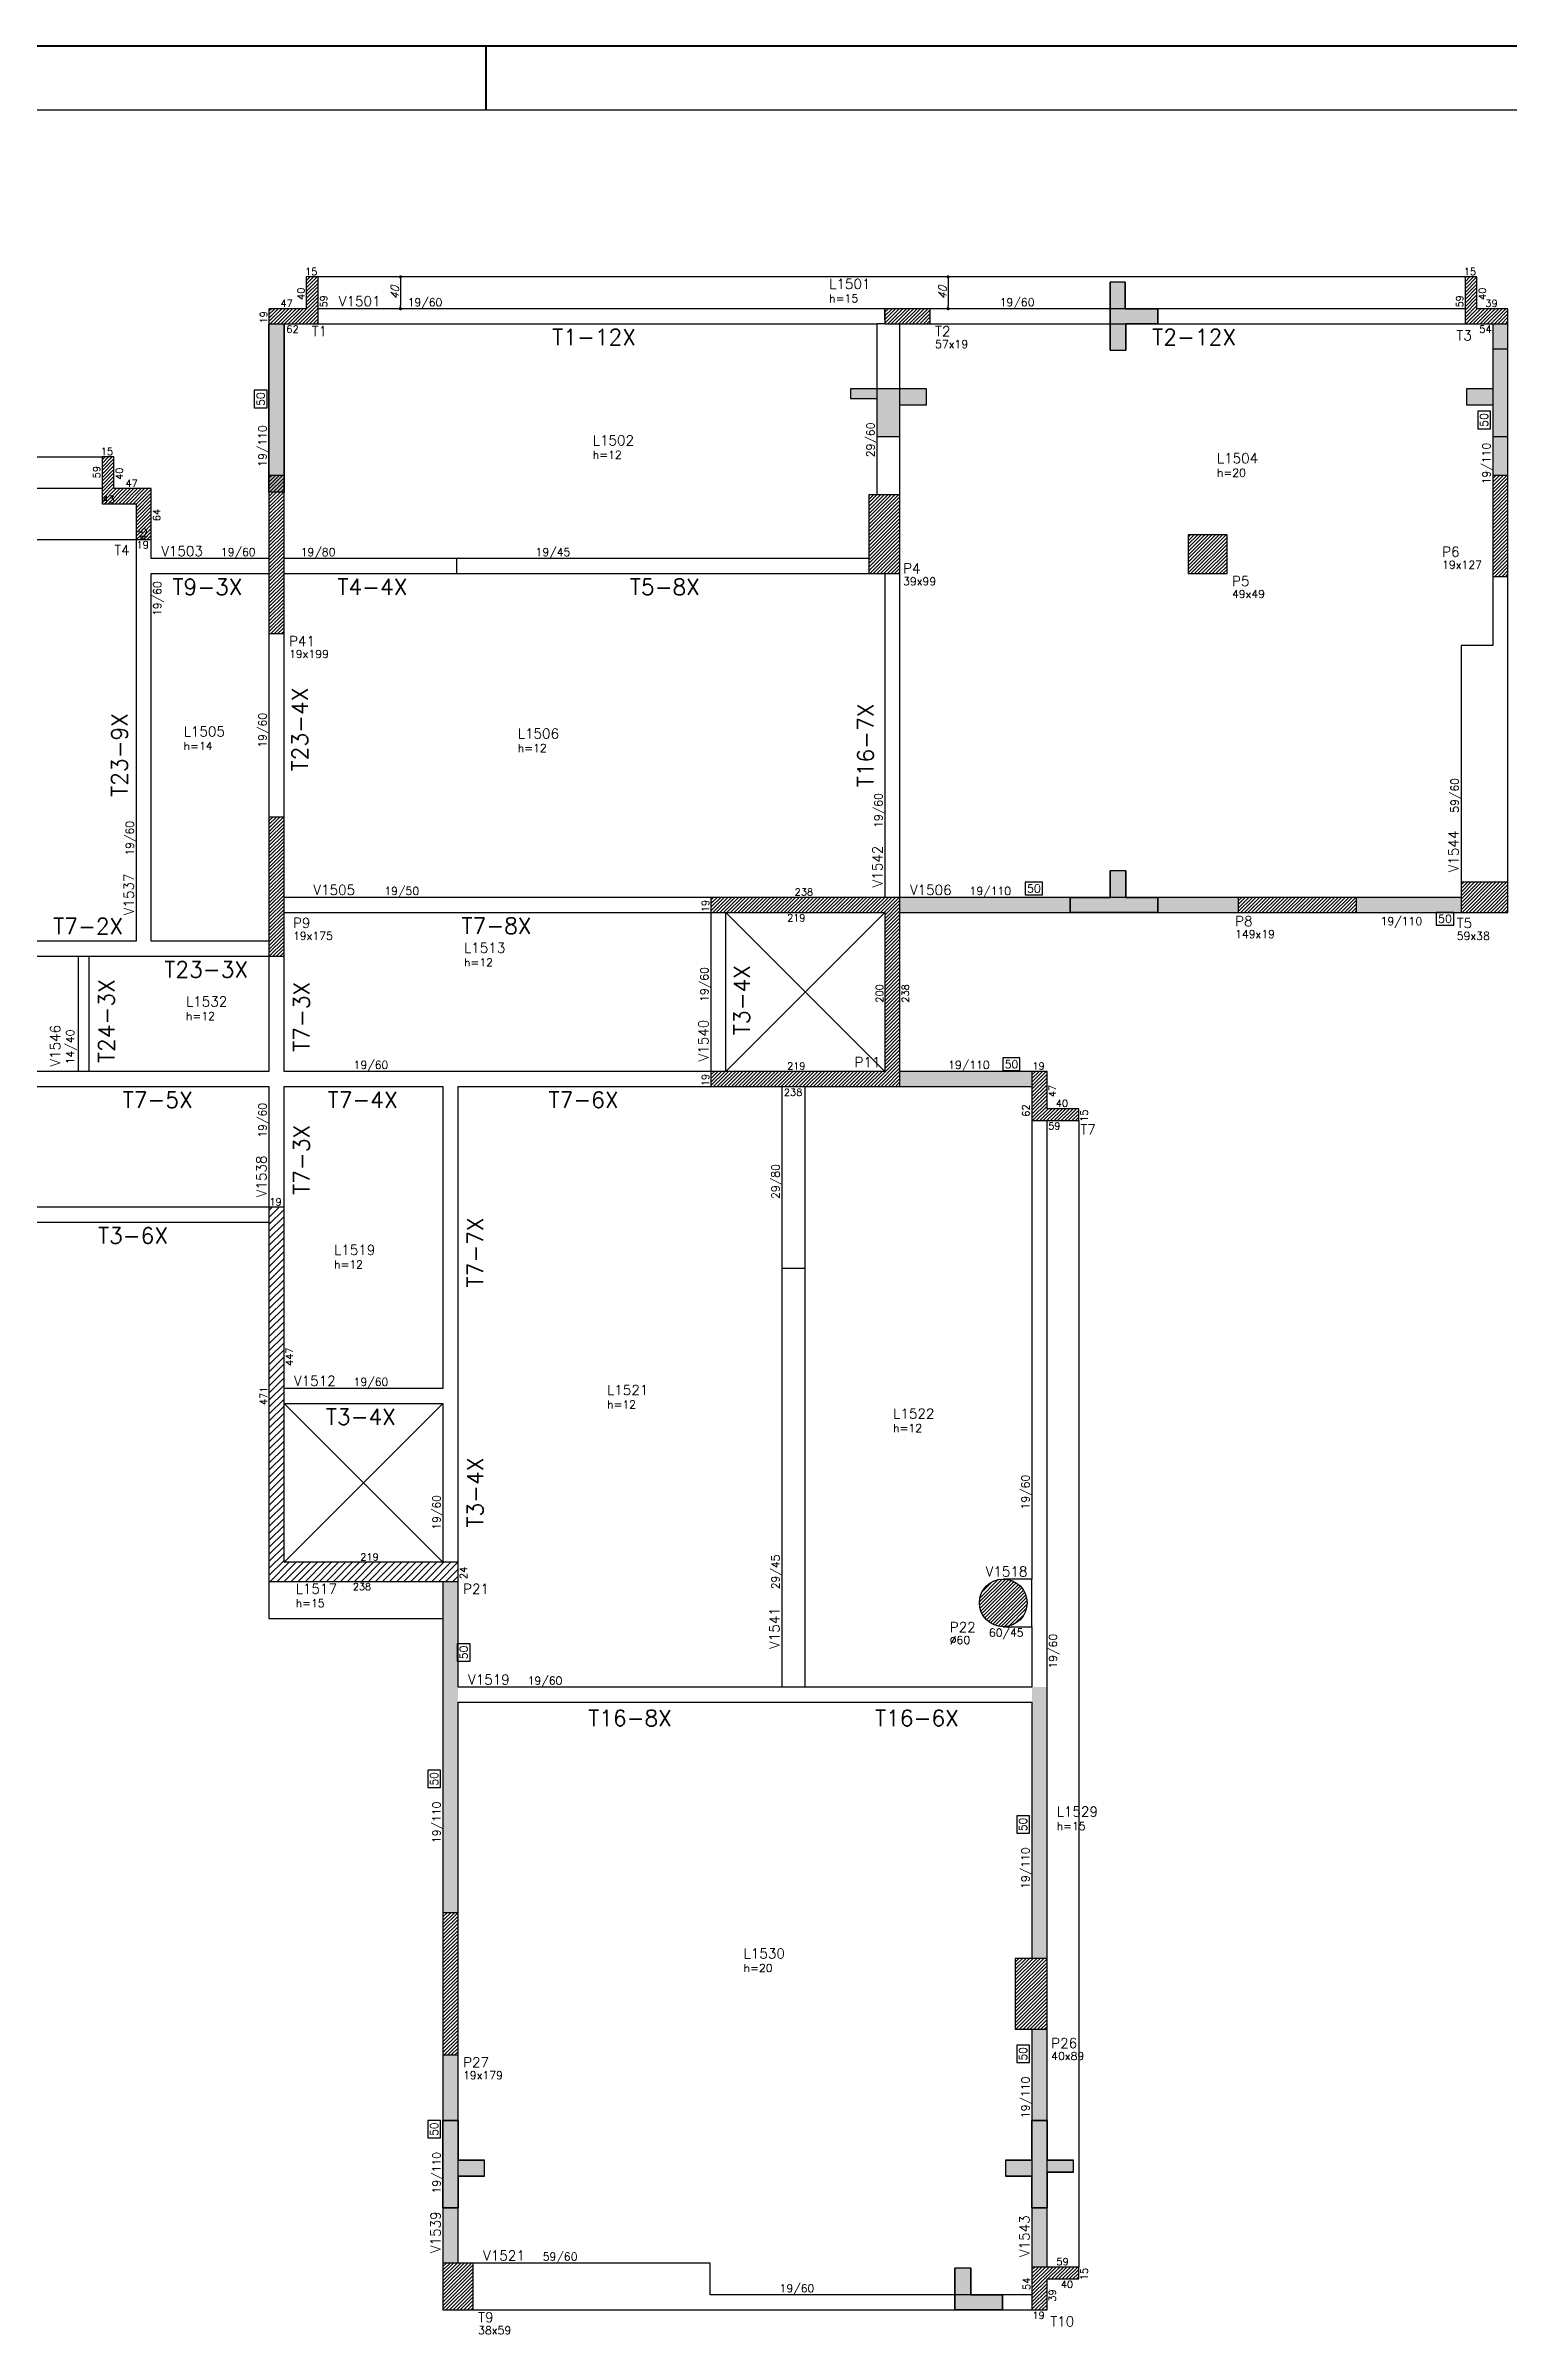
# Model space of a CAD drawing. Extents: x 17311 to 161354, y 153625 to 211469.
# Drawn here: x 20797 to 22637, y 208588 to 211469 of the extents above; entities that cross this region are included whole.
import ezdxf
from ezdxf.enums import TextEntityAlignment as Align

# ---------------------------------------------------------------- set-up
doc = ezdxf.new("R2010")
doc.units = 0
doc.layers.get('0').update_dxf_attribs({"linetype": 'CONTINUOUS'})
doc.layers.get('DEFPOINTS').update_dxf_attribs({"linetype": 'CONTINUOUS'})
for name, color, linetype in [('71', 6, 'CONTINUOUS'), ('8', 111, 'CONTINUOUS'), ('F-CORTE', 4, 'CONTINUOUS'), ('F-COTAS', 106, 'CONTINUOUS'), ('F-DESNIVEL-1', 254, 'CONTINUOUS'), ('F-LAJES', 3, 'CONTINUOUS'), ('F-LAJES-DIM', 2, 'CONTINUOUS'), ('F-LAJES-NOME', 4, 'CONTINUOUS'), ('F-PILARES-DIM', 172, 'CONTINUOUS'), ('F-PILARES-HACH', 174, 'CONTINUOUS'), ('F-PILARES-NOME', 170, 'CONTINUOUS'), ('F-PILARES-S', 170, 'CONTINUOUS'), ('F-SOLIDO-CORTE', 71, 'CONTINUOUS'), ('F-VIGAS', 3, 'CONTINUOUS'), ('F-VIGAS-DIM', 2, 'CONTINUOUS'), ('F-VIGAS-NOME', 4, 'CONTINUOUS'), ('F-VÃO', 1, 'CONTINUOUS')]:
    doc.layers.add(name, color=color, linetype=linetype)
doc.layers.add('FOLHA', color=255, linetype='CONTINUOUS', lineweight=40)
doc.styles.add('CP-TEXT-INCL', font='romans.shx', dxfattribs={"oblique": 20})
doc.styles.add('MCP', font='romans.shx')
doc.styles.get("Standard").update_dxf_attribs({"font": 'ROMANS.SHX'})
doc.dimstyles.new('CP-COTAS-50', dxfattribs={"dimscale": 0.8, "dimtxt": 12.5, "dimasz": 5, "dimexe": 5, "dimexo": 5, "dimgap": 2.5, "dimtad": 1, "dimdec": 1, "dimdsep": 46, "dimtxsty": 'CP-TEXT-INCL', "dimblk1": 'DOT', "dimblk2": 'DOT', "dimsah": 1, "dimcen": 9, "dimclrd": 256, "dimclre": 256, "dimclrt": 256, "dimadec": 0, "dimazin": 0, "dimtfac": 1, "dimtdec": 1, "dimtmove": 2, "dimatfit": 3, "dimldrblk": 'DOT', "dimfxl": 5, "dimtolj": 1, "dimarcsym": 0})
pattern_1 = [(45, (19801.588, 209513.2076), (-2.245064, 2.245064), [])]

# ---------------------------------------------------------------- blocks, each defined once
blk = doc.blocks.new('*U2797')
at = {"layer": 'F-VIGAS-DIM', "color": 1}
blk.add_lwpolyline([(0, 0), (22, 0), (22, 16), (0, 16)], close=True, dxfattribs=at)
at = {"layer": 'F-VIGAS-DIM', "style": 'MCP'}
blk.add_attdef('DIM', text='', height=10, dxfattribs=at).set_placement((11, 8), align=Align.MIDDLE_CENTER)
blk = doc.blocks.new('_DOT')
at = {"color": 0, "linetype": 'ByBlock'}
blk.add_line((-0.5, 0), (-1, 0), dxfattribs=at)
at = {"color": 0, "linetype": 'ByBlock', "const_width": 0.5}
blk.add_lwpolyline([(-0.25, 0, 1), (0.25, 0, 1)], format="xyb", close=True, dxfattribs=at)
blk = doc.blocks.new('*D2807')
at = {"layer": 'DEFPOINTS', "color": 0, "transparency": 16777216}
for p in [(21243.1, 211177.7), (21243.1, 211137.7), (21243.1, 211137.7)]:
    blk.add_point(p, dxfattribs=at)
at = {"layer": 'F-COTAS', "lineweight": -2, "transparency": 16777216}
blk.add_line((21243.1, 211173.7), (21243.1, 211141.7), dxfattribs=at)
at = {"layer": 'F-COTAS', "lineweight": -2, "transparency": 16777216, "xscale": 4, "yscale": 4, "zscale": 4}
for p, rotation in [((21243.1, 211177.7), 90), ((21243.1, 211137.7), 270)]:
    blk.add_blockref('_DOT', p, dxfattribs=dict(at, rotation=rotation))
at = {"layer": 'F-COTAS', "transparency": 16777216, "insert": (21236.1, 211157.7), "char_height": 10, "attachment_point": 5, "rotation": 90, "style": 'CP-TEXT-INCL'}
blk.add_mtext('\\A1;40', dxfattribs=at)
blk = doc.blocks.new('*D2808')
at = {"layer": 'DEFPOINTS', "color": 0, "transparency": 16777216}
for p in [(21932.2, 211177.7), (21932.2, 211137.7), (21932.2, 211137.7)]:
    blk.add_point(p, dxfattribs=at)
at = {"layer": 'F-COTAS', "lineweight": -2, "transparency": 16777216}
blk.add_line((21932.2, 211173.7), (21932.2, 211141.7), dxfattribs=at)
at = {"layer": 'F-COTAS', "lineweight": -2, "transparency": 16777216, "xscale": 4, "yscale": 4, "zscale": 4}
for p, rotation in [((21932.2, 211177.7), 90), ((21932.2, 211137.7), 270)]:
    blk.add_blockref('_DOT', p, dxfattribs=dict(at, rotation=rotation))
at = {"layer": 'F-COTAS', "transparency": 16777216, "insert": (21925.2, 211157.7), "char_height": 10, "attachment_point": 5, "rotation": 90, "style": 'CP-TEXT-INCL'}
blk.add_mtext('\\A1;40', dxfattribs=at)
blk = doc.blocks.new('*U2800')
at = {"layer": 'F-LAJES-DIM', "color": 1}
blk.add_lwpolyline([(0, 0), (21.4, 0), (21.4, 16), (0, 16)], close=True, dxfattribs=at)
at = {"layer": 'F-LAJES-DIM', "style": 'MCP'}
blk.add_attdef('DIM', text='', height=10, dxfattribs=at).set_placement((10.7, 8), align=Align.MIDDLE_CENTER)

msp = doc.modelspace()

# ---------------------------------------------------------------- hatches: boundary and pattern name
at = {"layer": 'F-DESNIVEL-1'}
h = msp.add_hatch(color=256, dxfattribs=at)
h.dxf.hatch_style = 1
h.paths.add_polyline_path([(21077.59, 211118.61), (21096.59, 211118.61), (21096.59, 210906.84), (21077.59, 210906.84)])
h.paths.add_polyline_path([(21077.59, 210927.81), (21077.59, 211118.61)], flags=25)
h = msp.add_hatch(color=256, dxfattribs=at)
h.dxf.hatch_style = 1
h.paths.add_polyline_path([(21871.59, 210158.71), (22037.59, 210158.71), (22037.59, 210177.71), (21871.59, 210177.71)])
at = {"layer": 'F-PILARES-HACH', "linetype": 'Continuous'}
h = msp.add_hatch(dxfattribs=at)
h.set_pattern_fill('ANSI31', color=256, style=0)
h.set_pattern_definition(pattern_1)
h.paths.add_polyline_path([(21124.59, 211177.71), (21124.59, 211137.71), (21077.59, 211137.71), (21077.59, 211118.71), (21139.59, 211118.71), (21139.59, 211177.71)], flags=16)
h = msp.add_hatch(dxfattribs=at)
h.set_pattern_fill('ANSI31', color=256, style=0)
h.set_pattern_definition(pattern_1)
h.paths.add_polyline_path([(22582.59, 211177.71), (22582.59, 211118.71), (22636.59, 211118.71), (22636.59, 211137.71), (22597.59, 211137.71), (22597.59, 211177.71)], flags=16)
h = msp.add_hatch(dxfattribs=at)
h.set_pattern_fill('ANSI31', color=256, style=0)
h.set_pattern_definition(pattern_1)
h.paths.add_polyline_path([(21852.59, 211118.71), (21909.59, 211118.71), (21909.59, 211137.71), (21852.59, 211137.71)], flags=16)
h = msp.add_hatch(dxfattribs=at)
h.set_pattern_fill('ANSI31', color=256, style=0)
h.set_pattern_definition(pattern_1)
h.paths.add_polyline_path([(20867.59, 210951.21), (20867.59, 210892.21), (20910.59, 210892.21), (20910.59, 210847.21), (20929.59, 210847.21), (20929.59, 210911.21), (20882.59, 210911.21), (20882.59, 210951.21)], flags=16)
h = msp.add_hatch(dxfattribs=at)
h.set_pattern_fill('ANSI31', color=256, style=0)
h.set_pattern_definition(pattern_1)
h.paths.add_polyline_path([(21077.59, 210728.71), (21096.59, 210728.71), (21096.59, 210927.71), (21077.59, 210927.71)], flags=16)
h = msp.add_hatch(dxfattribs=at)
h.set_pattern_fill('ANSI31', color=256, style=0)
h.set_pattern_definition(pattern_1)
h.paths.add_polyline_path([(22617.59, 210800.71), (22636.59, 210800.71), (22636.59, 210927.71), (22617.59, 210927.71)], flags=16)
h = msp.add_hatch(dxfattribs=at)
h.set_pattern_fill('ANSI31', color=256, style=0)
h.set_pattern_definition(pattern_1)
h.paths.add_polyline_path([(21832.59, 210804.21), (21871.59, 210804.21), (21871.59, 210903.21), (21832.59, 210903.21)], flags=16)
h = msp.add_hatch(dxfattribs=at)
h.set_pattern_fill('ANSI31', color=256, style=0)
h.set_pattern_definition(pattern_1)
h.paths.add_polyline_path([(22234.09, 210804.21), (22283.09, 210804.21), (22283.09, 210853.21), (22234.09, 210853.21)], flags=16)
h = msp.add_hatch(dxfattribs=at)
h.set_pattern_fill('ANSI31', color=256, style=0)
h.set_pattern_definition(pattern_1)
h.paths.add_polyline_path([(21077.59, 210322.71), (21096.59, 210322.71), (21096.59, 210497.71), (21077.59, 210497.71)], flags=16)
h = msp.add_hatch(dxfattribs=at)
h.set_pattern_fill('ANSI31', color=256, style=0)
h.set_pattern_definition(pattern_1)
h.paths.add_polyline_path([(22577.59, 210377.71), (22636.59, 210377.71), (22636.59, 210415.71), (22577.59, 210415.71)], flags=16)
h = msp.add_hatch(dxfattribs=at)
h.set_pattern_fill('ANSI31', color=256, style=0)
h.set_pattern_definition(pattern_1)
h.paths.add_polyline_path([(21871.59, 210158.71), (21871.59, 210396.71), (21633.59, 210396.71), (21633.59, 210377.71), (21852.59, 210377.71), (21852.59, 210177.71), (21633.59, 210177.71), (21633.59, 210158.71)], flags=16)
h = msp.add_hatch(dxfattribs=at)
h.set_pattern_fill('ANSI31', color=256, style=0)
h.set_pattern_definition(pattern_1)
h.paths.add_polyline_path([(22297.09, 210377.71), (22446.09, 210377.71), (22446.09, 210396.71), (22297.09, 210396.71)], flags=16)
h = msp.add_hatch(dxfattribs=at)
h.set_pattern_fill('ANSI31', color=256, style=0)
h.set_pattern_definition(pattern_1)
h.paths.add_polyline_path([(22037.59, 210115.68), (22096.59, 210115.68), (22096.59, 210130.68), (22056.59, 210130.68), (22056.59, 210177.71), (22037.59, 210177.71)], flags=16)
h = msp.add_hatch(dxfattribs=at)
h.set_pattern_fill('ANSI31', color=256, scale=50, style=0)
h.set_pattern_definition([(45, (19801.588, 209513.2076), (-4.419417, 4.419417), [])])
h.paths.add_polyline_path([(21077.59, 209535.71), (21315.59, 209535.71), (21315.59, 209559.71), (21096.59, 209559.71), (21096.59, 210006.71), (21077.59, 210006.71)], flags=16)
h = msp.add_hatch(dxfattribs=at)
h.set_pattern_fill('ANSI31', color=256, style=0)
h.set_pattern_definition(pattern_1)
edge = h.paths.add_edge_path()
edge.add_arc((22001.59, 209508.71), 30, 0, 360)
h = msp.add_hatch(dxfattribs=at)
h.set_pattern_fill('ANSI31', color=256, style=0)
h.set_pattern_definition(pattern_1)
h.paths.add_polyline_path([(21296.59, 208939.71), (21315.59, 208939.71), (21315.59, 209118.71), (21296.59, 209118.71)], flags=16)
h = msp.add_hatch(dxfattribs=at)
h.set_pattern_fill('ANSI31', color=256, style=0)
h.set_pattern_definition(pattern_1)
h.paths.add_polyline_path([(22016.59, 208972.21), (22056.59, 208972.21), (22056.59, 209061.21), (22016.59, 209061.21)], flags=16)
h = msp.add_hatch(dxfattribs=at)
h.set_pattern_fill('ANSI31', color=256, style=0)
h.set_pattern_definition(pattern_1)
h.paths.add_polyline_path([(21296.59, 208618.71), (21334.59, 208618.71), (21334.59, 208677.71), (21296.59, 208677.71)], flags=16)
h = msp.add_hatch(dxfattribs=at)
h.set_pattern_fill('ANSI31', color=256, style=0)
h.set_pattern_definition(pattern_1)
h.paths.add_polyline_path([(22037.59, 208672.68), (22037.59, 208618.71), (22056.59, 208618.71), (22056.59, 208657.68), (22096.59, 208657.68), (22096.59, 208672.68)], flags=16)
at = {"layer": 'F-SOLIDO-CORTE', "linetype": 'Continuous'}
for points in [[(22195.9, 211118.71), (22195.9, 211137.71), (22154.9, 211137.71), (22154.9, 211171.06), (22135.9, 211171.06), (22135.9, 211118.71), (22135.9, 211085.36), (22155.9, 211085.36), (22155.9, 211118.71)], [(22195.9, 211118.71), (22195.9, 211137.71), (22154.9, 211137.71), (22154.9, 211171.06), (22135.9, 211171.06), (22135.9, 211118.71), (22135.9, 211085.36), (22155.9, 211085.36), (22155.9, 211118.71)], [(22617.59, 211086.84), (22617.59, 211036.84), (22584.24, 211036.84), (22584.24, 211016.84), (22617.59, 211016.84), (22617.59, 210976.84), (22636.59, 210976.84), (22636.59, 211086.84)], [(21842.59, 210976.84), (21871.59, 210976.84), (21871.59, 211016.84), (21904.94, 211016.84), (21904.94, 211036.84), (21842.59, 211036.84), (21809.24, 211036.84), (21809.24, 211024.84), (21842.59, 211024.84)], [(22085.9, 210377.71), (22195.9, 210377.71), (22195.9, 210396.71), (22155.9, 210396.71), (22155.9, 210430.06), (22135.9, 210430.06), (22135.9, 210396.71), (22085.9, 210396.71)], [(22085.9, 210377.71), (22195.9, 210377.71), (22195.9, 210396.71), (22155.9, 210396.71), (22155.9, 210430.06), (22135.9, 210430.06), (22135.9, 210396.71), (22085.9, 210396.71)]]:
    msp.add_hatch(color=256, dxfattribs=at).paths.add_polyline_path(points)
for points in [[(21296.59, 208857.13), (21296.59, 208747.13), (21315.59, 208747.13), (21315.59, 208787.13), (21348.94, 208787.13), (21348.94, 208807.13), (21315.59, 208807.13), (21315.59, 208857.13)], [(21296.59, 208857.13), (21296.59, 208747.13), (21315.59, 208747.13), (21315.59, 208787.13), (21348.94, 208787.13), (21348.94, 208807.13), (21315.59, 208807.13), (21315.59, 208857.13)], [(22037.59, 208857.13), (22037.59, 208807.13), (22004.24, 208807.13), (22004.24, 208787.13), (22037.59, 208787.13), (22037.59, 208747.13), (22056.59, 208747.13), (22056.59, 208792.13), (22089.94, 208792.13), (22089.94, 208807.13), (22056.59, 208807.13), (22056.59, 208857.13)], [(22037.59, 208857.13), (22037.59, 208807.13), (22004.24, 208807.13), (22004.24, 208787.13), (22037.59, 208787.13), (22037.59, 208747.13), (22056.59, 208747.13), (22056.59, 208792.13), (22089.94, 208792.13), (22089.94, 208807.13), (22056.59, 208807.13), (22056.59, 208857.13)], [(21940.73, 208618.71), (22000.73, 208618.71), (22000.73, 208637.71), (21960.73, 208637.71), (21960.73, 208671.06), (21940.73, 208671.06)], [(21940.73, 208618.71), (22000.73, 208618.71), (22000.73, 208637.71), (21960.73, 208637.71), (21960.73, 208671.06), (21940.73, 208671.06)]]:
    msp.add_hatch(color=256, dxfattribs=at).paths.add_polyline_path(points, flags=16)

# ---------------------------------------------------------------- linework, layer by layer
at = {"color": 30}
msp.add_line((17511.8, 211388.2), (24239.28, 211388.2), dxfattribs=at)
at = {"layer": '71'}
msp.add_line((21852.59, 211123.71), (21852.59, 211137.71), dxfattribs=at)
at = {"layer": 'F-CORTE', "linetype": 'Continuous'}
for points in [[(22135.9, 211085.36), (22135.9, 211118.71), (22135.9, 211171.06), (22135.9, 211118.71), (22135.9, 211085.36)], [(22195.9, 211118.71), (22195.9, 211137.71), (22154.9, 211137.71), (22154.9, 211171.06), (22154.9, 211137.71), (22195.9, 211137.71), (22195.9, 211118.71), (22155.9, 211118.71), (22155.9, 211085.36), (22155.9, 211118.71), (22195.9, 211118.71)], [(22584.24, 211016.84), (22617.59, 211016.84), (22617.59, 210976.84), (22636.59, 210976.84), (22636.59, 211086.84), (22617.59, 211086.84), (22617.59, 211036.84), (22584.24, 211036.84)], [(21904.94, 211036.84), (21842.59, 211036.84), (21809.24, 211036.84)], [(21809.24, 211024.84), (21842.59, 211024.84), (21842.59, 210976.84), (21871.59, 210976.84), (21871.59, 211016.84), (21904.94, 211016.84)], [(22085.9, 210377.71), (22195.9, 210377.71), (22195.9, 210396.71), (22155.9, 210396.71), (22155.9, 210430.06), (22155.9, 210396.71), (22195.9, 210396.71), (22195.9, 210377.71), (22085.9, 210377.71), (22085.9, 210396.71), (22135.9, 210396.71), (22135.9, 210430.06), (22135.9, 210396.71), (22085.9, 210396.71), (22085.9, 210377.71)], [(21296.59, 208857.13), (21296.59, 208747.13), (21315.59, 208747.13), (21315.59, 208787.13), (21348.94, 208787.13), (21315.59, 208787.13), (21315.59, 208747.13), (21296.59, 208747.13), (21296.59, 208857.13), (21315.59, 208857.13), (21315.59, 208807.13), (21348.94, 208807.13), (21315.59, 208807.13), (21315.59, 208857.13), (21296.59, 208857.13)], [(22037.59, 208857.13), (22037.59, 208807.13), (22004.24, 208807.13), (22037.59, 208807.13), (22037.59, 208857.13), (22056.59, 208857.13), (22056.59, 208807.13), (22089.94, 208807.13), (22056.59, 208807.13), (22056.59, 208857.13), (22037.59, 208857.13)], [(22089.94, 208792.13), (22056.59, 208792.13), (22056.59, 208747.13), (22037.59, 208747.13), (22037.59, 208787.13), (22004.24, 208787.13), (22037.59, 208787.13), (22037.59, 208747.13), (22056.59, 208747.13), (22056.59, 208792.13), (22089.94, 208792.13)], [(21940.73, 208618.71), (22000.73, 208618.71), (22000.73, 208637.71), (21960.73, 208637.71), (21960.73, 208671.06), (21960.73, 208637.71), (22000.73, 208637.71), (22000.73, 208618.71), (21940.73, 208618.71), (21940.73, 208671.06), (21940.73, 208618.71)]]:
    msp.add_lwpolyline(points, dxfattribs=at)
at = {"layer": 'F-DESNIVEL-1', "linetype": 'Continuous'}
msp.add_lwpolyline([(21077.59, 211118.61), (21096.59, 211118.61), (21096.59, 210906.84), (21077.59, 210906.84)], close=True, dxfattribs=at)
for points in [[(21077.59, 210927.81), (21077.59, 211118.61), (21077.59, 210927.81)], [(22617.59, 210927.81), (22636.59, 210927.81), (22636.59, 211118.61)], [(22617.59, 210927.81), (22636.59, 211118.61), (22617.59, 211118.61)], [(22617.59, 210927.81), (22617.59, 211118.61), (22617.59, 210927.81)], [(21871.69, 210396.71), (21871.69, 210377.71), (22296.99, 210377.71)], [(21871.69, 210396.71), (22296.99, 210377.71), (22296.99, 210396.71)], [(21871.69, 210396.71), (22296.99, 210396.71), (21871.69, 210396.71)], [(22446.19, 210396.71), (22446.19, 210377.71), (22577.49, 210377.71)], [(22446.19, 210396.71), (22577.49, 210377.71), (22577.49, 210396.71)], [(22446.19, 210396.71), (22577.49, 210396.71), (22446.19, 210396.71)], [(21315.59, 209393.21), (21315.59, 209535.71), (21296.59, 209535.71)], [(21315.59, 209393.21), (21296.59, 209535.71), (21296.59, 209393.21)], [(21315.59, 209393.21), (21296.59, 209393.21), (21296.59, 209118.81)], [(21315.59, 209393.21), (21296.59, 209118.81), (21315.59, 209118.81)], [(21315.59, 209393.21), (21296.59, 209393.21), (21315.59, 209393.21)], [(21315.59, 209393.21), (21315.59, 209118.81), (21315.59, 209393.21)], [(22056.59, 209402.71), (22037.59, 209402.71), (22037.59, 209061.31)], [(22056.59, 209402.71), (22037.59, 209061.31), (22056.59, 209061.31)], [(22056.59, 209402.71), (22056.59, 209061.31), (22056.59, 209402.71)], [(22037.59, 208672.78), (22056.59, 208672.78), (22056.59, 208972.11)], [(22037.59, 208672.78), (22056.59, 208972.11), (22037.59, 208972.11)], [(22037.59, 208672.78), (22037.59, 208972.11), (22037.59, 208672.78)], [(21296.59, 208677.81), (21315.59, 208677.81), (21315.59, 208939.61)], [(21296.59, 208677.81), (21315.59, 208939.61), (21296.59, 208939.61)], [(21296.59, 208677.81), (21296.59, 208939.61), (21296.59, 208677.81)]]:
    msp.add_solid(points, dxfattribs=at)
at = {"layer": 'F-LAJES', "linetype": 'Continuous'}
for p, q in [((22582.59, 211177.71), (21139.59, 211177.71)), ((18601.59, 210951.21), (20867.59, 210951.21)), ((22096.59, 210115.68), (22096.59, 208672.68)), ((21077.59, 209535.71), (21077.59, 209489.21)), ((21077.59, 209489.21), (21296.59, 209489.21))]:
    msp.add_line(p, q, dxfattribs=at)
at = {"layer": 'F-PILARES-S', "linetype": 'Continuous'}
for points in [[(21124.59, 211177.71), (21124.59, 211137.71), (21077.59, 211137.71), (21077.59, 211118.71), (21139.59, 211118.71), (21139.59, 211177.71), (21124.59, 211177.71)], [(22582.59, 211177.71), (22582.59, 211118.71), (22636.59, 211118.71), (22636.59, 211137.71), (22597.59, 211137.71), (22597.59, 211177.71), (22582.59, 211177.71)], [(21852.59, 211118.71), (21909.59, 211118.71), (21909.59, 211137.71), (21852.59, 211137.71), (21852.59, 211118.71)], [(20867.59, 210951.21), (20867.59, 210892.21), (20910.59, 210892.21), (20910.59, 210847.21), (20929.59, 210847.21), (20929.59, 210911.21), (20882.59, 210911.21), (20882.59, 210951.21), (20867.59, 210951.21)], [(21077.59, 210728.71), (21096.59, 210728.71), (21096.59, 210927.71), (21077.59, 210927.71), (21077.59, 210728.71)], [(22617.59, 210800.71), (22636.59, 210800.71), (22636.59, 210927.71), (22617.59, 210927.71), (22617.59, 210800.71)], [(21832.59, 210804.21), (21871.59, 210804.21), (21871.59, 210903.21), (21832.59, 210903.21), (21832.59, 210804.21)], [(22234.09, 210804.21), (22283.09, 210804.21), (22283.09, 210853.21), (22234.09, 210853.21), (22234.09, 210804.21)], [(21077.59, 210322.71), (21096.59, 210322.71), (21096.59, 210497.71), (21077.59, 210497.71), (21077.59, 210322.71)], [(22577.59, 210377.71), (22636.59, 210377.71), (22636.59, 210415.71), (22577.59, 210415.71), (22577.59, 210377.71)], [(21871.59, 210158.71), (21871.59, 210396.71), (21633.59, 210396.71), (21633.59, 210377.71), (21852.59, 210377.71), (21852.59, 210177.71), (21633.59, 210177.71), (21633.59, 210158.71), (21871.59, 210158.71)], [(22297.09, 210377.71), (22446.09, 210377.71), (22446.09, 210396.71), (22297.09, 210396.71), (22297.09, 210377.71)], [(22037.59, 210115.68), (22096.59, 210115.68), (22096.59, 210130.68), (22056.59, 210130.68), (22056.59, 210177.71), (22037.59, 210177.71), (22037.59, 210115.68)], [(21077.59, 209535.71), (21315.59, 209535.71), (21315.59, 209559.71), (21096.59, 209559.71), (21096.59, 210006.71), (21077.59, 210006.71), (21077.59, 209535.71)], [(21296.59, 208939.71), (21315.59, 208939.71), (21315.59, 209118.71), (21296.59, 209118.71), (21296.59, 208939.71)], [(22016.59, 208972.21), (22056.59, 208972.21), (22056.59, 209061.21), (22016.59, 209061.21), (22016.59, 208972.21)], [(21296.59, 208618.71), (21334.59, 208618.71), (21334.59, 208677.71), (21296.59, 208677.71), (21296.59, 208618.71)], [(22037.59, 208672.68), (22037.59, 208618.71), (22056.59, 208618.71), (22056.59, 208657.68), (22096.59, 208657.68), (22096.59, 208672.68), (22037.59, 208672.68)]]:
    msp.add_lwpolyline(points, dxfattribs=at)
msp.add_circle((22001.59, 209508.71), 30, dxfattribs=at)
at = {"layer": 'F-SOLIDO-CORTE'}
for points in [[(22195.9, 211118.71), (22195.9, 211137.71), (22154.9, 211137.71), (22154.9, 211171.06), (22135.9, 211171.06), (22135.9, 211118.71), (22135.9, 211085.36), (22155.9, 211085.36), (22155.9, 211118.71), (22195.9, 211118.71)], [(22195.9, 211118.71), (22195.9, 211137.71), (22154.9, 211137.71), (22154.9, 211171.06), (22135.9, 211171.06), (22135.9, 211118.71), (22135.9, 211085.36), (22155.9, 211085.36), (22155.9, 211118.71), (22195.9, 211118.71)], [(22085.9, 210377.71), (22195.9, 210377.71), (22195.9, 210396.71), (22155.9, 210396.71), (22155.9, 210430.06), (22135.9, 210430.06), (22135.9, 210396.71), (22085.9, 210396.71), (22085.9, 210377.71)], [(22085.9, 210377.71), (22195.9, 210377.71), (22195.9, 210396.71), (22155.9, 210396.71), (22155.9, 210430.06), (22135.9, 210430.06), (22135.9, 210396.71), (22085.9, 210396.71), (22085.9, 210377.71)], [(21296.59, 208857.13), (21296.59, 208747.13), (21315.59, 208747.13), (21315.59, 208787.13), (21348.94, 208787.13), (21348.94, 208807.13), (21315.59, 208807.13), (21315.59, 208857.13), (21296.59, 208857.13)], [(21296.59, 208857.13), (21296.59, 208747.13), (21315.59, 208747.13), (21315.59, 208787.13), (21348.94, 208787.13), (21348.94, 208807.13), (21315.59, 208807.13), (21315.59, 208857.13), (21296.59, 208857.13)], [(22037.59, 208857.13), (22037.59, 208807.13), (22004.24, 208807.13), (22004.24, 208787.13), (22037.59, 208787.13), (22037.59, 208747.13), (22056.59, 208747.13), (22056.59, 208792.13), (22089.94, 208792.13), (22089.94, 208807.13), (22056.59, 208807.13), (22056.59, 208857.13), (22037.59, 208857.13)], [(22037.59, 208857.13), (22037.59, 208807.13), (22004.24, 208807.13), (22004.24, 208787.13), (22037.59, 208787.13), (22037.59, 208747.13), (22056.59, 208747.13), (22056.59, 208792.13), (22089.94, 208792.13), (22089.94, 208807.13), (22056.59, 208807.13), (22056.59, 208857.13), (22037.59, 208857.13)], [(21940.73, 208618.71), (22000.73, 208618.71), (22000.73, 208637.71), (21960.73, 208637.71), (21960.73, 208671.06), (21940.73, 208671.06), (21940.73, 208618.71)], [(21940.73, 208618.71), (22000.73, 208618.71), (22000.73, 208637.71), (21960.73, 208637.71), (21960.73, 208671.06), (21940.73, 208671.06), (21940.73, 208618.71)]]:
    msp.add_lwpolyline(points, dxfattribs=at)
at = {"layer": 'F-SOLIDO-CORTE', "linetype": 'Continuous'}
for points in [[(22617.59, 211086.84), (22617.59, 211036.84), (22584.24, 211036.84), (22584.24, 211016.84), (22617.59, 211016.84), (22617.59, 210976.84), (22636.59, 210976.84), (22636.59, 211086.84), (22617.59, 211086.84)], [(21842.59, 210976.84), (21871.59, 210976.84), (21871.59, 211016.84), (21904.94, 211016.84), (21904.94, 211036.84), (21842.59, 211036.84), (21809.24, 211036.84), (21809.24, 211024.84), (21842.59, 211024.84), (21842.59, 210976.84)]]:
    msp.add_lwpolyline(points, dxfattribs=at)
at = {"layer": 'F-VIGAS'}
for points in [[(21077.59, 211118.71), (21077.59, 210927.71)], [(21096.59, 210927.71), (21096.59, 211118.71)], [(21852.59, 211137.71), (21139.59, 211137.71)], [(21139.59, 211118.71), (21842.59, 211118.71)], [(21842.59, 211118.71), (21842.59, 210903.21)], [(21852.59, 211118.71), (21842.59, 211118.71)], [(21871.59, 210903.21), (21871.59, 211118.71)], [(22582.59, 211137.71), (21909.59, 211137.71)], [(21909.59, 211118.71), (22582.59, 211118.71)], [(22617.59, 211118.71), (22617.59, 210927.71)], [(22636.59, 210927.71), (22636.59, 211118.71)], [(20867.59, 210911.21), (20184.09, 210911.21)], [(20223.59, 210847.21), (20910.59, 210847.21)], [(20910.59, 210847.21), (20910.59, 210813.71)], [(20929.59, 210823.21), (20929.59, 210847.21)], [(20910.59, 210813.71), (20910.59, 210341.71)], [(21077.59, 210823.21), (20929.59, 210823.21)], [(20929.59, 210804.21), (21077.59, 210804.21)], [(20929.59, 210341.71), (20929.59, 210804.21)], [(21325.59, 210823.21), (21096.59, 210823.21)], [(21096.59, 210804.21), (21325.59, 210804.21)], [(21314.09, 210804.21), (21314.09, 210823.21)], [(21832.59, 210823.21), (21325.59, 210823.21)], [(21325.59, 210804.21), (21832.59, 210804.21)], [(21852.59, 210804.21), (21852.59, 210396.71)], [(21871.59, 210396.71), (21871.59, 210804.21)], [(22617.59, 210800.71), (22617.59, 210713.71)], [(22636.59, 210713.71), (22636.59, 210800.71)], [(21077.59, 210728.71), (21077.59, 210497.71)], [(21096.59, 210497.71), (21096.59, 210728.71)], [(22577.59, 210713.71), (22577.59, 210415.71)], [(22617.59, 210713.71), (22577.59, 210713.71)], [(22636.59, 210415.71), (22636.59, 210713.71)], [(21633.59, 210396.71), (21096.59, 210396.71)], [(21096.59, 210377.71), (21633.59, 210377.71)], [(21633.59, 210377.71), (21633.59, 210177.71)], [(21652.59, 210177.71), (21652.59, 210377.71)], [(22297.09, 210396.71), (21871.59, 210396.71)], [(21871.59, 210377.71), (22297.09, 210377.71)], [(22577.59, 210396.71), (22446.09, 210396.71)], [(22446.09, 210377.71), (22577.59, 210377.71)], [(20910.59, 210341.71), (20416.59, 210341.71)], [(21077.59, 210341.71), (20929.59, 210341.71)], [(20416.59, 210322.71), (20920.09, 210322.71)], [(20837.59, 210322.7), (20837.59, 210177.71)], [(20851.57, 210177.71), (20851.57, 210322.7)], [(20920.09, 210322.71), (21077.59, 210322.71)], [(21077.59, 210322.71), (21077.59, 210177.71)], [(21096.59, 210177.71), (21096.59, 210322.71)], [(21077.59, 210177.71), (20416.59, 210177.71)], [(21306.09, 210177.71), (21096.59, 210177.71)], [(21633.59, 210177.71), (21306.09, 210177.71)], [(22037.59, 210177.71), (21871.59, 210177.71)], [(20416.59, 210158.71), (21077.59, 210158.71)], [(21077.59, 210158.71), (21077.59, 210006.71)], [(21096.59, 210158.71), (21296.59, 210158.71)], [(21096.59, 210006.71), (21096.59, 210158.71)], [(21296.59, 210158.71), (21296.59, 209778.71)], [(21315.59, 210158.71), (21633.59, 210158.71)], [(21315.59, 209769.21), (21315.59, 210158.71)], [(21723.09, 210158.71), (21723.09, 209402.71)], [(21752.09, 209402.71), (21752.09, 210158.71)], [(21871.59, 210158.71), (22037.59, 210158.71)], [(22037.59, 210115.68), (22037.59, 209538.71)], [(22056.59, 209508.71), (22056.59, 210115.68)], [(21077.59, 210006.71), (20732.59, 210006.71)], [(20742.09, 209987.71), (21077.59, 209987.71)], [(21752.09, 209929.71), (21723.09, 209929.71)], [(21296.59, 209778.71), (21096.59, 209778.71)], [(21315.59, 209559.71), (21315.59, 209769.21)], [(21096.59, 209759.71), (21296.59, 209759.71)], [(21296.59, 209759.71), (21296.59, 209559.71)], [(21296.59, 209535.71), (21296.59, 209393.21)], [(21315.59, 209402.71), (21315.59, 209535.71)], [(22037.59, 209538.71), (22001.59, 209538.71)], [(22037.59, 209478.71), (22037.59, 209538.71)], [(22056.59, 209402.71), (22056.59, 209508.71)], [(22001.59, 209478.71), (22037.59, 209478.71)], [(22037.59, 209478.71), (22037.59, 209402.71)], [(21296.59, 209393.21), (21296.59, 209118.71)], [(21723.09, 209402.71), (21315.59, 209402.71)], [(21752.09, 209402.71), (21723.09, 209402.71)], [(22037.59, 209402.71), (21752.09, 209402.71)], [(22056.59, 209061.21), (22056.59, 209402.71)], [(21315.59, 209383.71), (21737.59, 209383.71)], [(21315.59, 209118.71), (21315.59, 209383.71)], [(21737.59, 209383.71), (22037.59, 209383.71)], [(22037.59, 209383.71), (22037.59, 209061.21)], [(22037.59, 208972.21), (22037.59, 208672.68)], [(22056.59, 208672.68), (22056.59, 208972.21)], [(21296.59, 208939.71), (21296.59, 208677.71)], [(21315.59, 208677.71), (21315.59, 208939.71)], [(21632.59, 208677.71), (21334.59, 208677.71)], [(21632.59, 208637.71), (21632.59, 208677.71)], [(21334.59, 208618.71), (21632.59, 208618.71)], [(22037.59, 208637.71), (21632.59, 208637.71)], [(21632.59, 208618.71), (22037.59, 208618.71)]]:
    msp.add_lwpolyline(points, dxfattribs=at)
at = {"layer": 'F-VÃO'}
for p, q in [((21652.59, 210177.71), (21852.59, 210377.71)), ((21652.59, 210377.71), (21852.59, 210177.71)), ((21096.59, 209559.71), (21296.59, 209759.71)), ((21096.59, 209759.71), (21296.59, 209559.71))]:
    msp.add_line(p, q, dxfattribs=at)
at = {"layer": 'FOLHA'}
for p, q in [((17310.62, 211468.67), (24319.75, 211468.67)), ((21350.33, 211468.67), (21350.33, 211388.2))]:
    msp.add_line(p, q, dxfattribs=at)

# ---------------------------------------------------------------- block references
at = {"layer": 'F-LAJES-DIM', "linetype": 'Continuous'}
msp.add_blockref('*U2800', (22001.2, 210178.69), dxfattribs=at).add_auto_attribs({'DIM': '50'})
at = {"layer": 'F-VIGAS-DIM', "linetype": 'Continuous', "rotation": 90}
for p in [(21075.18, 211012.96), (22614.46, 210986.6), (21330.61, 209435.28), (21293.46, 209276.21), (22034.46, 209218.71), (22034.46, 208930.05), (21293.46, 208835.21)]:
    msp.add_blockref('*U2797', p, dxfattribs=at).add_auto_attribs({'DIM': '50'})
at = {"layer": 'F-VIGAS-DIM', "linetype": 'Continuous'}
for p in [(22029.09, 210399.83), (22546.33, 210361.77)]:
    msp.add_blockref('*U2797', p, dxfattribs=at).add_auto_attribs({'DIM': '50'})

# ---------------------------------------------------------------- texts
at = {"layer": '8', "color": 1, "linetype": 'Continuous'}
for s, p in [('T1-12X', (21434.05, 211091.89)), ('T2-12X', (22189.05, 211091.89)), ('T9-3X', (20956.31, 210777.39)), ('T4-4X', (21163.81, 210777.39)), ('T5-8X', (21531.81, 210777.39)), ('T7-2X', (20806.17, 210350.3)), ('T7-8X', (21320.02, 210350.89)), ('T23-3X', (20946, 210295.89)), ('T7-5X', (20893.6, 210131.89)), ('T7-4X', (21151.52, 210131.89)), ('T7-6X', (21429.52, 210131.89)), ('T3-6X', (20862.56, 209960.89)), ('T3-4X', (21149.31, 209732.89)), ('T16-8X', (21479.31, 209353.57)), ('T16-6X', (21840.31, 209353.57))]:
    msp.add_text(s, height=20.16, dxfattribs=at).set_placement(p)
for s, p in [('T23-4X', (21126.68, 210555.37)), ('T16-7X', (21838.39, 210535.32)), ('T23-9X', (20899.6, 210523.33)), ('T24-3X', (20883.15, 210188.24)), ('T7-3X', (21128.59, 210202.34)), ('T3-4X', (21682.51, 210223.38)), ('T7-3X', (21128.59, 210022.31)), ('T7-7X', (21347.1, 209905.81)), ('T3-4X', (21347.1, 209603.43))]:
    msp.add_text(s, height=20.16, rotation=90, dxfattribs=at).set_placement(p)
at = {"layer": 'F-LAJES-DIM', "linetype": 'Continuous', "style": 'MCP'}
for s, p in [('h=15', (21782.52, 211145.68)), ('h=12', (21485.04, 210948.68)), ('h=20', (22270.37, 210926.18)), ('h=14', (20970.26, 210582.26)), ('h=12', (21390.67, 210579.65)), ('h=12', (21323.04, 210309.92)), ('h=12', (20973.19, 210242.3)), ('h=12', (21159.5, 209929.68)), ('h=12', (21503.04, 209753.36)), ('h=12', (21862.99, 209723.62)), ('h=15', (21111.21, 209503.26)), ('h=15', (22068.73, 209222.69)), ('h=20', (21674.86, 209044.07))]:
    msp.add_text(s, height=10, dxfattribs=at).set_placement(p)
at = {"layer": 'F-LAJES-NOME', "linetype": 'Continuous', "style": 'MCP'}
for s, p in [('L1501', (21782.52, 211162.68)), ('L1502', (21485.04, 210965.68)), ('L1504', (22270.37, 210943.18)), ('L1505', (20970.26, 210599.26)), ('L1506', (21390.67, 210596.65)), ('L1513', (21323.04, 210326.92)), ('L1532', (20973.19, 210259.3)), ('L1519', (21159.5, 209946.68)), ('L1521', (21503.04, 209770.36)), ('L1522', (21862.99, 209740.62)), ('L1517', (21111.21, 209520.26)), ('L1529', (22068.73, 209239.69)), ('L1530', (21674.86, 209061.07))]:
    msp.add_text(s, height=12.5, dxfattribs=at).set_placement(p)
at = {"layer": 'F-PILARES-DIM', "linetype": 'Continuous', "style": 'MCP'}
for s, height, p in [('15', 9, (21123.09, 211179.96)), ('15', 9, (22581.09, 211179.96)), ('47', 9, (21092.09, 211139.96)), ('39', 9, (22608.09, 211139.96)), ('62', 9, (21099.59, 211107.46)), ('57x19', 10, (21915.84, 211088.08)), ('54', 9, (22600.59, 211107.46)), ('15', 9, (20866.09, 210953.46)), ('47', 9, (20897.09, 210913.46)), ('43', 9, (20868.2, 210893.31)), ('19', 9, (20911.09, 210835.96)), ('19x127', 10, (22553.74, 210810.44)), ('39x99', 10, (21875.52, 210789.6)), ('49x49', 10, (22289.34, 210773.58)), ('19x199', 10, (21102.84, 210698.08)), ('238', 9, (21739.09, 210398.96)), ('219', 9, (21729.59, 210366.46)), ('19x175', 10, (21107.86, 210343.3)), ('149x19', 10, (22293.25, 210345.5)), ('59x38', 10, (22572.19, 210343.19)), ('219', 9, (21729.59, 210179.96)), ('19', 9, (22038.09, 210179.96)), ('238', 9, (21725.52, 210146.79)), ('40', 9, (22067.59, 210132.93)), ('59', 9, (22058.09, 210104.43)), ('19', 9, (21078.09, 210008.96)), ('219', 9, (21192.59, 209561.96)), ('238', 9, (21183.09, 209524.46)), ('%%c60', 10, (21934.18, 209456.88)), ('40x89', 10, (22061.85, 208933.27)), ('19x179', 10, (21321.84, 208909.08)), ('59', 9, (22068.44, 208674.93)), ('40', 9, (22074.03, 208646.43)), ('19', 9, (22038.09, 208607.46)), ('38x59', 10, (21340.84, 208588.08))]:
    msp.add_text(s, height=height, dxfattribs=at).set_placement(p)
for s, p in [('40', (21122.34, 211148.71)), ('59', (21150.84, 211139.21)), ('59', (22580.34, 211139.21)), ('40', (22608.84, 211148.71)), ('19', (21075.34, 211119.21)), ('59', (20865.34, 210924.25)), ('40', (20893.84, 210922.21)), ('45', (20923.5, 210846.19)), ('64', (20940.84, 210870.21)), ('19', (21631.34, 210378.21)), ('200', (21850.34, 210264.21)), ('238', (21882.84, 210264.21)), ('19', (21631.34, 210159.21)), ('47', (22067.84, 210145.19)), ('62', (22034.49, 210120.66)), ('15', (22107.84, 210114.18)), ('447', (21107.84, 209806.9)), ('471', (21075.34, 209757.71)), ('24', (21326.84, 209538.71)), ('15', (22107.84, 208656.18)), ('54', (22035.34, 208643.85)), ('39', (22067.84, 208629.19))]:
    msp.add_text(s, height=9, rotation=90, dxfattribs=at).set_placement(p)
at = {"layer": 'F-PILARES-NOME', "linetype": 'Continuous', "style": 'MCP'}
for s, p in [('T1', (21131.4, 211103.08)), ('T2', (21915.84, 211103.08)), ('T3', (22571.9, 211097.78)), ('T4', (20882.99, 210827.47)), ('P6', (22553.74, 210825.44)), ('P4', (21875.52, 210804.6)), ('P5', (22289.34, 210788.58)), ('P41', (21102.84, 210713.08)), ('P9', (21107.86, 210358.3)), ('P8', (22293.25, 210360.5)), ('T5', (22572.19, 210358.19)), ('P11', (21814.5, 210183.05)), ('T7', (22098.71, 210098.39)), ('P21', (21321.84, 209520.08)), ('P22', (21934.18, 209471.88)), ('P26', (22061.85, 208948.27)), ('P27', (21321.84, 208924.08)), ('T9', (21340.84, 208603.08)), ('T10', (22060.84, 208597.93))]:
    msp.add_text(s, height=12.5, dxfattribs=at).set_placement(p)
at = {"layer": 'F-VIGAS-DIM', "linetype": 'Continuous', "style": 'MCP'}
for s, p in [('19/60', (21252.08, 211140.83)), ('19/60', (21997.09, 211140.83)), ('19/60', (21017.09, 210826.33)), ('19/80', (21117.58, 210826.33)), ('19/45', (21413.09, 210826.33)), ('19/50', (21222.87, 210399.83)), ('19/110', (21959.09, 210399.83)), ('19/110', (22476.33, 210361.77)), ('19/60', (21184.09, 210180.83)), ('19/110', (21932.2, 210180.83)), ('19/60', (21184.09, 209781.83)), ('60/45', (21983.47, 209466.21)), ('19/60', (21403.09, 209405.83)), ('59/60', (21422.09, 208680.83)), ('19/60', (21720.09, 208640.83))]:
    msp.add_text(s, height=10, dxfattribs=at).set_placement(p)
for s, p in [('19/110', (21074.46, 210938.7)), ('29/60', (21839.46, 210950.75)), ('19/110', (22614.46, 210916.6)), ('19/60', (20942.09, 210750.92)), ('19/60', (21074.46, 210585.21)), ('59/60', (22574.46, 210503.21)), ('19/60', (21849.46, 210484.21)), ('19/60', (20907.46, 210449.19)), ('19/60', (21630.46, 210265.21)), ('14/40', (20832.47, 210186.63)), ('19/60', (21074.46, 210094.21)), ('29/80', (21720.07, 210017.23)), ('19/60', (22034.46, 209626.21)), ('19/60', (21293.46, 209600.71)), ('29/45', (21719.96, 209525.72)), ('19/60', (22069.09, 209425.96)), ('19/110', (21293.46, 209206.21)), ('19/110', (22034.46, 209148.71)), ('19/110', (22034.46, 208860.05)), ('19/110', (21293.46, 208765.21))]:
    msp.add_text(s, height=10, rotation=90, dxfattribs=at).set_placement(p)
at = {"layer": 'F-VIGAS-NOME', "linetype": 'Continuous', "style": 'MCP'}
for s, p in [('V1501', (21165.51, 211140.83)), ('V1503', (20942.09, 210826.33)), ('V1505', (21133.51, 210399.83)), ('V1506', (21884.09, 210399.83)), ('V1512', (21109.09, 209781.83)), ('V1518', (21979.4, 209541.83)), ('V1519', (21328.09, 209405.83)), ('V1521', (21347.09, 208680.83))]:
    msp.add_text(s, height=12.5, dxfattribs=at).set_placement(p)
for s, p in [('V1542', (21849.46, 210409.21)), ('V1544', (22574.46, 210428.21)), ('V1537', (20907.46, 210374.19)), ('V1546', (20814.92, 210183.66)), ('V1540', (21630.46, 210190.21)), ('V1538', (21074.46, 210019.21)), ('V1541', (21719.96, 209450.72)), ('V1539', (21293.46, 208690.21)), ('V1543', (22034.46, 208685.18))]:
    msp.add_text(s, height=12.5, rotation=90, dxfattribs=at).set_placement(p)

# ---------------------------------------------------------------- dimensions: what is measured, and where the dimension line sits
at = {"layer": 'F-COTAS'}
for p1, p2, picture, middle in [((21243.11, 211177.71), (21243.11, 211137.71), '*D2807', (21236.11, 211157.71)), ((21932.23, 211177.71), (21932.23, 211137.71), '*D2808', (21925.23, 211157.71))]:
    dim = msp.add_aligned_dim(p1=p1, p2=p2, distance=0, dimstyle='CP-COTAS-50', dxfattribs=at)
    dim.commit()
    dim.dimension.update_dxf_attribs({"geometry": picture, "text_midpoint": middle})

doc.saveas('drawing.dxf')
